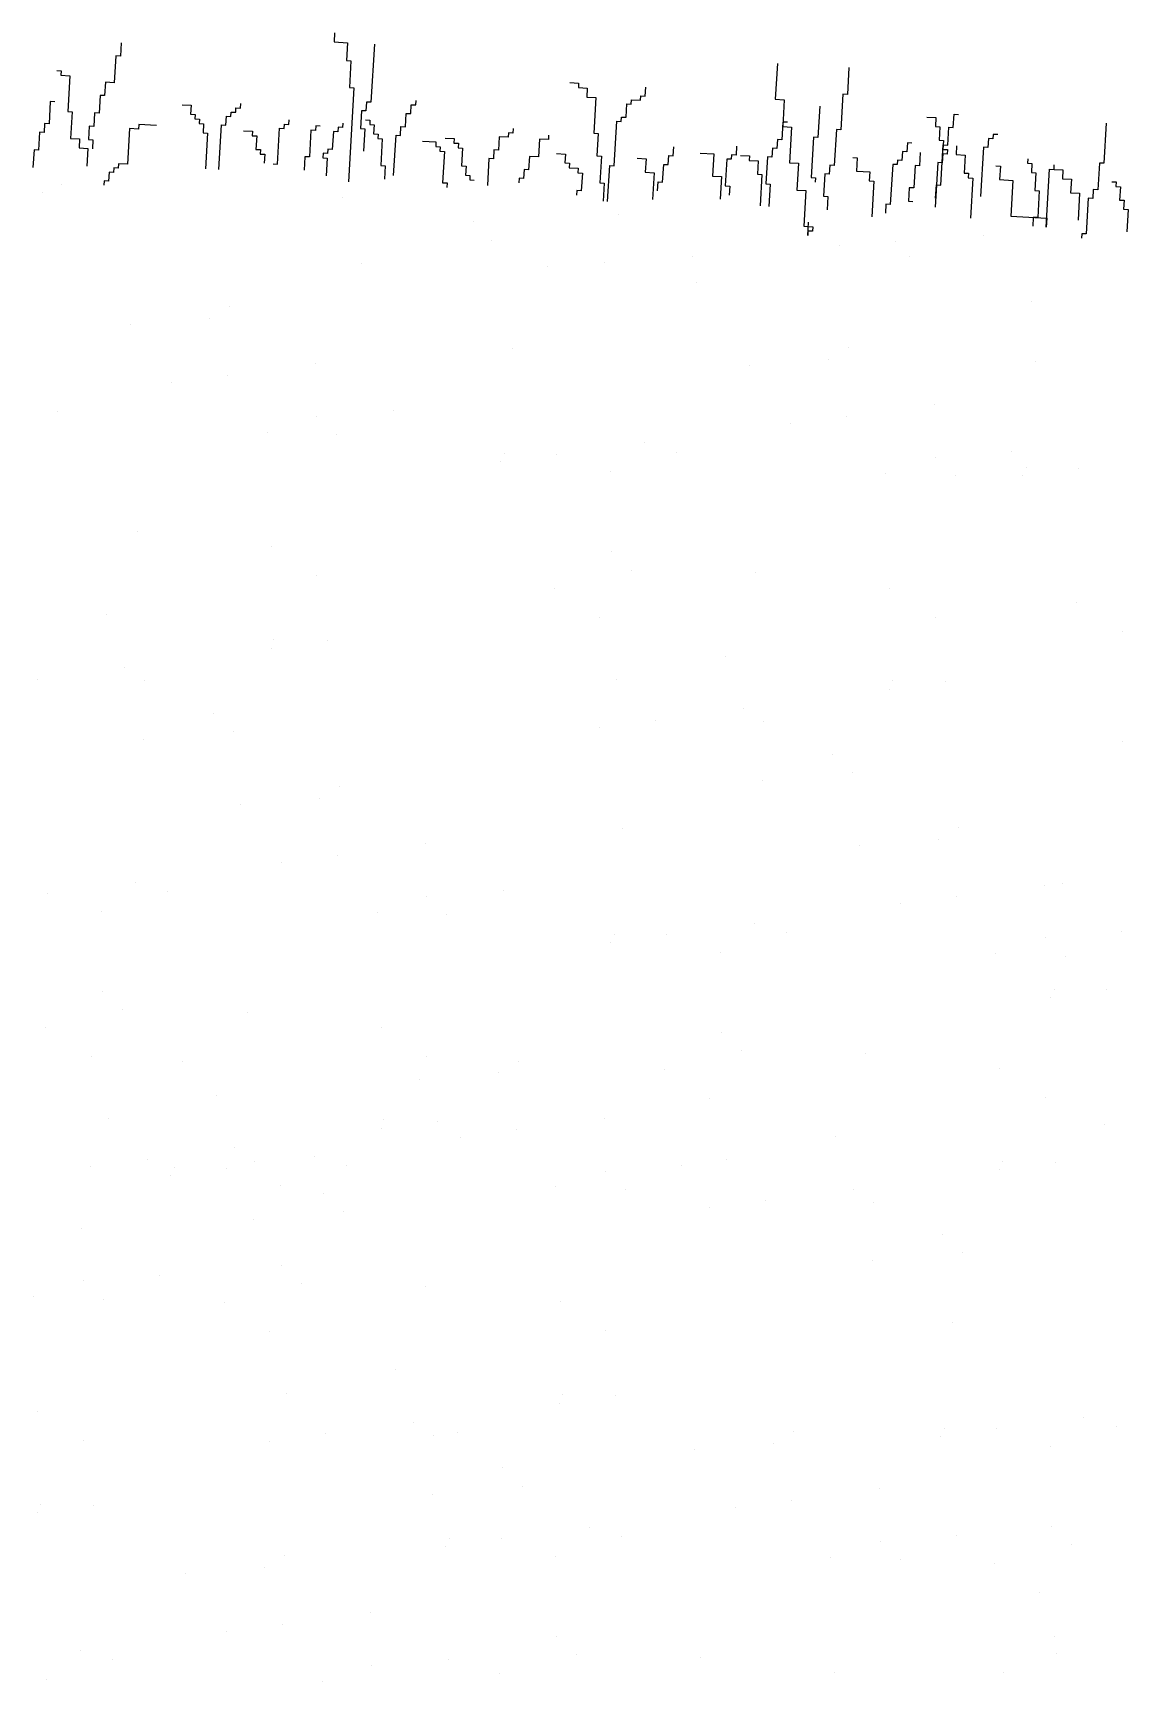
# Model space of a CAD drawing. Extents: x -2485 to 10115, y 1417 to 7253.
# Drawn here: x 3312.4 to 3515.7, y 2830.9 to 3137 of the extents above; entities that cross this region are included whole.
import ezdxf

# ---------------------------------------------------------------- set-up
doc = ezdxf.new("R2010")
doc.units = 0
doc.header["$MEASUREMENT"] = 0
doc.layers.add('TREE', color=3, linetype='CONTINUOUS')

msp = doc.modelspace()

# ---------------------------------------------------------------- linework, layer by layer
at = {"layer": 'TREE', "linetype": 'CONTINUOUS'}
for p, q in [((3328.78, 3135.15), (3328.63, 3132.67)), ((3368.41, 3136.99), (3368.31, 3135.33)), ((3368.31, 3135.33), (3370.8, 3135.18)), ((3370.8, 3135.18), (3370.61, 3131.86)), ((3375.79, 3134.89), (3375.15, 3124.11)), ((3327.8, 3132.71), (3327.51, 3127.74)), ((3328.63, 3132.67), (3327.8, 3132.71)), ((3370.61, 3131.86), (3371.44, 3131.81)), ((3371.44, 3131.81), (3371.15, 3126.84)), ((3450.59, 3131.33), (3450.2, 3124.69)), ((3316.81, 3130.03), (3317.64, 3129.98)), ((3317.64, 3129.98), (3317.59, 3129.15)), ((3317.59, 3129.15), (3319.25, 3129.05)), ((3319.25, 3129.05), (3318.86, 3122.42)), ((3463.88, 3130.55), (3463.59, 3125.57)), ((3324.87, 3125.4), (3324.67, 3122.08)), ((3325.7, 3125.35), (3324.87, 3125.4)), ((3325.85, 3127.84), (3325.7, 3125.35)), ((3327.51, 3127.74), (3325.85, 3127.84)), ((3371.98, 3126.79), (3370.95, 3109.37)), ((3371.15, 3126.84), (3371.98, 3126.79)), ((3412.04, 3127.76), (3413.7, 3127.67)), ((3413.7, 3127.67), (3413.65, 3126.84)), ((3413.65, 3126.84), (3415.31, 3126.74)), ((3415.31, 3126.74), (3415.22, 3125.08)), ((3415.22, 3125.08), (3416.88, 3124.98)), ((3416.88, 3124.98), (3416.49, 3118.35)), ((3425.18, 3124.5), (3425.23, 3125.33)), ((3425.23, 3125.33), (3426.06, 3125.28)), ((3426.06, 3125.28), (3426.16, 3126.94)), ((3462.76, 3125.62), (3462.37, 3118.98)), ((3463.59, 3125.57), (3462.76, 3125.62)), ((3315.63, 3124.27), (3315.39, 3120.13)), ((3316.46, 3124.22), (3315.63, 3124.27)), ((3318.86, 3122.42), (3319.69, 3122.37)), ((3319.69, 3122.37), (3319.4, 3117.39)), ((3323.84, 3122.13), (3323.7, 3119.64)), ((3324.67, 3122.08), (3323.84, 3122.13)), ((3340.12, 3123.67), (3341.78, 3123.57)), ((3341.78, 3123.57), (3341.68, 3121.91)), ((3341.68, 3121.91), (3342.52, 3121.86)), ((3342.52, 3121.86), (3342.47, 3121.03)), ((3349.16, 3121.47), (3349.21, 3122.3)), ((3349.21, 3122.3), (3350.04, 3122.25)), ((3350.04, 3122.25), (3350.09, 3123.08)), ((3350.09, 3123.08), (3350.92, 3123.03)), ((3350.92, 3123.03), (3350.97, 3123.86)), ((3373.39, 3122.54), (3373.2, 3119.23)), ((3374.22, 3122.5), (3373.39, 3122.54)), ((3374.32, 3124.15), (3374.22, 3122.5)), ((3375.15, 3124.11), (3374.32, 3124.15)), ((3381.55, 3119.57), (3381.7, 3122.06)), ((3381.7, 3122.06), (3382.53, 3122.01)), ((3382.53, 3122.01), (3382.63, 3123.67)), ((3382.63, 3123.67), (3383.46, 3123.62)), ((3383.46, 3123.62), (3383.51, 3124.45)), ((3422.5, 3121.32), (3422.64, 3123.81)), ((3422.64, 3123.81), (3423.47, 3123.76)), ((3423.47, 3123.76), (3423.52, 3124.59)), ((3423.52, 3124.59), (3425.18, 3124.5)), ((3450.2, 3124.69), (3451.86, 3124.59)), ((3451.86, 3124.59), (3451.57, 3119.62)), ((3458.46, 3123.37), (3458.12, 3117.57)), ((3483.23, 3119.42), (3483.38, 3121.91)), ((3483.38, 3121.91), (3484.21, 3121.86)), ((3314.56, 3120.18), (3314.46, 3118.52)), ((3315.39, 3120.13), (3314.56, 3120.18)), ((3322.87, 3119.69), (3322.72, 3117.2)), ((3323.7, 3119.64), (3322.87, 3119.69)), ((3330.34, 3119.25), (3329.95, 3112.61)), ((3332, 3119.15), (3330.34, 3119.25)), ((3332.05, 3119.98), (3332, 3119.15)), ((3335.37, 3119.78), (3332.05, 3119.98)), ((3342.47, 3121.03), (3343.3, 3120.98)), ((3343.3, 3120.98), (3343.25, 3120.15)), ((3343.25, 3120.15), (3344.08, 3120.11)), ((3344.08, 3120.11), (3343.98, 3118.45)), ((3346.91, 3111.62), (3347.4, 3119.91)), ((3347.4, 3119.91), (3348.23, 3119.86)), ((3348.23, 3119.86), (3348.33, 3121.52)), ((3348.33, 3121.52), (3349.16, 3121.47)), ((3351.51, 3118.84), (3353.17, 3118.74)), ((3353.17, 3118.74), (3353.12, 3117.91)), ((3357.81, 3112.64), (3358.2, 3119.28)), ((3358.2, 3119.28), (3359.03, 3119.23)), ((3359.03, 3119.23), (3359.08, 3120.06)), ((3359.08, 3120.06), (3359.91, 3120.01)), ((3359.91, 3120.01), (3359.96, 3120.84)), ((3364.01, 3118.93), (3363.72, 3113.96)), ((3364.84, 3118.89), (3364.01, 3118.93)), ((3364.89, 3119.71), (3364.84, 3118.89)), ((3365.72, 3119.67), (3364.89, 3119.71)), ((3369.05, 3119.47), (3369, 3118.64)), ((3369.88, 3119.42), (3369.05, 3119.47)), ((3369.93, 3120.25), (3369.88, 3119.42)), ((3373.2, 3119.23), (3374.03, 3119.18)), ((3374.03, 3119.18), (3373.79, 3115.03)), ((3374.13, 3120.84), (3374.96, 3120.79)), ((3374.96, 3120.79), (3374.91, 3119.96)), ((3374.91, 3119.96), (3375.74, 3119.91)), ((3375.74, 3119.91), (3375.64, 3118.25)), ((3380.63, 3117.96), (3380.72, 3119.62)), ((3380.72, 3119.62), (3381.55, 3119.57)), ((3401.54, 3119.23), (3401.49, 3118.4)), ((3420.3, 3112.3), (3420.79, 3120.59)), ((3420.79, 3120.59), (3421.62, 3120.54)), ((3421.62, 3120.54), (3421.67, 3121.37)), ((3421.67, 3121.37), (3422.5, 3121.32)), ((3451.62, 3120.45), (3451.42, 3117.13)), ((3451.57, 3119.62), (3453.23, 3119.52)), ((3452.45, 3120.4), (3451.62, 3120.45)), ((3453.23, 3119.52), (3452.84, 3112.88)), ((3461.54, 3119.03), (3461.15, 3112.4)), ((3462.37, 3118.98), (3461.54, 3119.03)), ((3478.34, 3121.37), (3480, 3121.28)), ((3480, 3121.28), (3479.91, 3119.62)), ((3479.91, 3119.62), (3480.74, 3119.57)), ((3480.74, 3119.57), (3480.59, 3117.08)), ((3482.2, 3116.15), (3482.4, 3119.47)), ((3482.4, 3119.47), (3483.23, 3119.42)), ((3511.62, 3120.25), (3511.18, 3112.79)), ((3313.63, 3118.57), (3313.44, 3115.25)), ((3314.46, 3118.52), (3313.63, 3118.57)), ((3319.4, 3117.39), (3321.06, 3117.3)), ((3321.06, 3117.3), (3320.96, 3115.64)), ((3322.72, 3117.2), (3323.55, 3117.15)), ((3323.55, 3117.15), (3323.45, 3115.49)), ((3343.98, 3118.45), (3344.81, 3118.4)), ((3344.81, 3118.4), (3344.42, 3111.76)), ((3353.12, 3117.91), (3353.95, 3117.86)), ((3353.95, 3117.86), (3353.8, 3115.37)), ((3368.17, 3118.69), (3367.97, 3115.37)), ((3369, 3118.64), (3368.17, 3118.69)), ((3375.64, 3118.25), (3376.47, 3118.2)), ((3376.47, 3118.2), (3376.42, 3117.37)), ((3376.42, 3117.37), (3377.25, 3117.32)), ((3377.25, 3117.32), (3376.96, 3112.35)), ((3379.36, 3110.54), (3379.8, 3118.01)), ((3379.8, 3118.01), (3380.63, 3117.96)), ((3384.73, 3116.89), (3387.22, 3116.74)), ((3387.22, 3116.74), (3387.17, 3115.91)), ((3387.17, 3115.91), (3388, 3115.86)), ((3388, 3115.86), (3387.96, 3115.03)), ((3388.93, 3117.47), (3390.59, 3117.37)), ((3390.59, 3117.37), (3390.54, 3116.54)), ((3390.54, 3116.54), (3391.38, 3116.49)), ((3391.38, 3116.49), (3391.33, 3115.67)), ((3398.95, 3117.71), (3398.8, 3115.23)), ((3400.61, 3117.62), (3398.95, 3117.71)), ((3400.66, 3118.45), (3400.61, 3117.62)), ((3401.49, 3118.4), (3400.66, 3118.45)), ((3406.42, 3117.27), (3406.23, 3113.96)), ((3408.08, 3117.18), (3406.42, 3117.27)), ((3408.13, 3118.01), (3408.08, 3117.18)), ((3416.49, 3118.35), (3417.32, 3118.3)), ((3417.32, 3118.3), (3417.08, 3114.15)), ((3431.24, 3114.15), (3431.34, 3115.81)), ((3443.02, 3115.96), (3442.92, 3114.3)), ((3450.59, 3117.18), (3450.49, 3115.52)), ((3451.42, 3117.13), (3450.59, 3117.18)), ((3457.29, 3117.62), (3456.85, 3110.15)), ((3458.12, 3117.57), (3457.29, 3117.62)), ((3474.73, 3116.59), (3474.63, 3114.93)), ((3475.56, 3116.54), (3474.73, 3116.59)), ((3480.59, 3117.08), (3481.42, 3117.03)), ((3480.93, 3108.74), (3481.37, 3116.2)), ((3481.42, 3117.03), (3481.32, 3115.37)), ((3481.37, 3116.2), (3482.2, 3116.15)), ((3483.86, 3116.05), (3483.77, 3114.4)), ((3488.85, 3115.76), (3488.31, 3106.64)), ((3489.68, 3115.71), (3488.85, 3115.76)), ((3489.78, 3117.37), (3489.68, 3115.71)), ((3490.61, 3117.32), (3489.78, 3117.37)), ((3490.66, 3118.15), (3490.61, 3117.32)), ((3491.49, 3118.1), (3490.66, 3118.15)), ((3312.61, 3115.3), (3312.41, 3111.98)), ((3313.44, 3115.25), (3312.61, 3115.3)), ((3320.96, 3115.64), (3322.62, 3115.54)), ((3322.62, 3115.54), (3322.43, 3112.22)), ((3328.29, 3112.71), (3328.24, 3111.88)), ((3329.95, 3112.61), (3328.29, 3112.71)), ((3353.8, 3115.37), (3354.63, 3115.32)), ((3354.63, 3115.32), (3354.58, 3114.49)), ((3354.58, 3114.49), (3355.42, 3114.45)), ((3355.42, 3114.45), (3355.32, 3112.79)), ((3356.98, 3112.69), (3357.81, 3112.64)), ((3362.89, 3114.01), (3362.74, 3111.52)), ((3363.72, 3113.96), (3362.89, 3114.01)), ((3366.26, 3114.64), (3366.21, 3113.81)), ((3366.21, 3113.81), (3367.04, 3113.76)), ((3367.09, 3114.59), (3366.26, 3114.64)), ((3367.04, 3113.76), (3366.85, 3110.44)), ((3367.14, 3115.42), (3367.09, 3114.59)), ((3367.97, 3115.37), (3367.14, 3115.42)), ((3387.96, 3115.03), (3388.79, 3114.98)), ((3388.79, 3114.98), (3388.44, 3109.18)), ((3391.33, 3115.67), (3392.16, 3115.62)), ((3392.16, 3115.62), (3391.96, 3112.3)), ((3397.04, 3113.66), (3396.75, 3108.69)), ((3397.87, 3113.62), (3397.04, 3113.66)), ((3397.97, 3115.27), (3397.87, 3113.62)), ((3398.8, 3115.23), (3397.97, 3115.27)), ((3404.57, 3114.05), (3404.42, 3111.57)), ((3406.23, 3113.96), (3404.57, 3114.05)), ((3409.6, 3114.59), (3411.26, 3114.49)), ((3411.26, 3114.49), (3411.16, 3112.84)), ((3411.16, 3112.84), (3411.99, 3112.79)), ((3411.99, 3112.79), (3411.95, 3111.96)), ((3417.08, 3114.15), (3417.91, 3114.1)), ((3417.91, 3114.1), (3417.61, 3109.13)), ((3424.55, 3113.71), (3426.21, 3113.62)), ((3426.21, 3113.62), (3426.07, 3111.13)), ((3430.32, 3112.54), (3430.41, 3114.2)), ((3430.41, 3114.2), (3431.24, 3114.15)), ((3436.28, 3114.69), (3438.77, 3114.54)), ((3438.77, 3114.54), (3438.52, 3110.4)), ((3441.21, 3113.57), (3440.92, 3108.59)), ((3442.04, 3113.52), (3441.21, 3113.57)), ((3442.09, 3114.35), (3442.04, 3113.52)), ((3442.92, 3114.3), (3442.09, 3114.35)), ((3443.75, 3114.25), (3445.41, 3114.15)), ((3445.41, 3114.15), (3445.36, 3113.32)), ((3445.36, 3113.32), (3447.03, 3113.23)), ((3447.03, 3113.23), (3446.88, 3110.74)), ((3448.74, 3113.96), (3448.44, 3108.98)), ((3449.57, 3113.91), (3448.74, 3113.96)), ((3449.66, 3115.57), (3449.57, 3113.91)), ((3450.49, 3115.52), (3449.66, 3115.57)), ((3452.84, 3112.88), (3454.5, 3112.79)), ((3454.5, 3112.79), (3454.21, 3107.81)), ((3464.57, 3113.86), (3465.4, 3113.81)), ((3465.4, 3113.81), (3465.25, 3111.32)), ((3472.87, 3113.37), (3472.82, 3112.54)), ((3473.7, 3113.32), (3472.87, 3113.37)), ((3473.8, 3114.98), (3473.7, 3113.32)), ((3474.63, 3114.93), (3473.8, 3114.98)), ((3477.12, 3114.79), (3476.98, 3112.3)), ((3480.35, 3112.93), (3479.86, 3104.64)), ((3481.18, 3112.88), (3480.35, 3112.93)), ((3481.28, 3114.54), (3481.18, 3112.88)), ((3482.11, 3114.49), (3481.28, 3114.54)), ((3481.32, 3115.37), (3482.16, 3115.32)), ((3482.16, 3115.32), (3482.11, 3114.49)), ((3483.77, 3114.4), (3485.43, 3114.3)), ((3485.43, 3114.3), (3485.23, 3110.98)), ((3497.06, 3113.61), (3497.01, 3112.79)), ((3497.01, 3112.79), (3497.84, 3112.74)), ((3497.84, 3112.74), (3497.74, 3111.08)), ((3510.35, 3112.83), (3510.05, 3107.86)), ((3511.18, 3112.79), (3510.35, 3112.83)), ((3326.53, 3111.15), (3326.43, 3109.49)), ((3327.36, 3111.1), (3326.53, 3111.15)), ((3327.41, 3111.93), (3327.36, 3111.1)), ((3328.24, 3111.88), (3327.41, 3111.93)), ((3376.96, 3112.35), (3377.79, 3112.3)), ((3377.79, 3112.3), (3377.65, 3109.81)), ((3391.96, 3112.3), (3392.79, 3112.25)), ((3392.79, 3112.25), (3392.69, 3110.59)), ((3392.69, 3110.59), (3393.53, 3110.54)), ((3393.53, 3110.54), (3393.48, 3109.71)), ((3393.48, 3109.71), (3394.31, 3109.66)), ((3402.66, 3110.01), (3402.61, 3109.18)), ((3403.49, 3109.96), (3402.66, 3110.01)), ((3403.59, 3111.62), (3403.49, 3109.96)), ((3404.42, 3111.57), (3403.59, 3111.62)), ((3411.95, 3111.96), (3413.61, 3111.86)), ((3413.61, 3111.86), (3413.56, 3111.03)), ((3413.56, 3111.03), (3414.39, 3110.98)), ((3414.39, 3110.98), (3414.19, 3107.66)), ((3419.08, 3105.71), (3419.47, 3112.35)), ((3419.47, 3112.35), (3420.3, 3112.3)), ((3426.07, 3111.13), (3427.73, 3111.03)), ((3427.73, 3111.03), (3427.43, 3106.05)), ((3429.29, 3109.27), (3429.49, 3112.59)), ((3429.49, 3112.59), (3430.32, 3112.54)), ((3438.52, 3110.4), (3440.19, 3110.3)), ((3440.19, 3110.3), (3439.94, 3106.15)), ((3446.88, 3110.74), (3447.71, 3110.69)), ((3447.71, 3110.69), (3447.37, 3104.88)), ((3456.85, 3110.15), (3457.68, 3110.1)), ((3457.68, 3110.1), (3457.63, 3109.27)), ((3459.39, 3110.83), (3459.14, 3106.69)), ((3460.22, 3110.79), (3459.39, 3110.83)), ((3460.32, 3112.44), (3460.22, 3110.79)), ((3461.15, 3112.4), (3460.32, 3112.44)), ((3465.25, 3111.32), (3467.74, 3111.18)), ((3467.74, 3111.18), (3467.64, 3109.52)), ((3471.99, 3112.59), (3471.55, 3105.13)), ((3472.82, 3112.54), (3471.99, 3112.59)), ((3476.15, 3112.35), (3475.9, 3108.2)), ((3476.98, 3112.3), (3476.15, 3112.35)), ((3485.23, 3110.98), (3486.06, 3110.93)), ((3486.06, 3110.93), (3486.02, 3110.1)), ((3486.02, 3110.1), (3486.85, 3110.05)), ((3486.85, 3110.05), (3486.41, 3102.59)), ((3491.15, 3112.3), (3491.98, 3112.25)), ((3491.98, 3112.25), (3491.83, 3109.76)), ((3491.83, 3109.76), (3494.32, 3109.61)), ((3494.32, 3109.61), (3493.93, 3102.98)), ((3497.74, 3111.08), (3498.57, 3111.03)), ((3498.57, 3111.03), (3498.38, 3107.71)), ((3500.48, 3100.93), (3501.11, 3111.71)), ((3501.11, 3111.71), (3501.94, 3111.66)), ((3501.94, 3111.66), (3501.99, 3112.49)), ((3501.94, 3111.66), (3503.6, 3111.57)), ((3503.6, 3111.57), (3503.51, 3109.91)), ((3503.51, 3109.91), (3505.17, 3109.81)), ((3505.17, 3109.81), (3505.02, 3107.32)), ((3314.25, 3107.36), (3314.25, 3107.36)), ((3317.65, 3108.92), (3317.65, 3108.92)), ((3325.6, 3109.54), (3325.56, 3108.71)), ((3326.43, 3109.49), (3325.6, 3109.54)), ((3369.95, 3106.52), (3369.95, 3106.52)), ((3388.44, 3109.18), (3389.28, 3109.13)), ((3389.28, 3109.13), (3389.23, 3108.3)), ((3413.36, 3107.71), (3413.31, 3106.88)), ((3414.19, 3107.66), (3413.36, 3107.71)), ((3417.61, 3109.13), (3418.44, 3109.08)), ((3418.44, 3109.08), (3418.25, 3105.76)), ((3428.36, 3107.66), (3428.46, 3109.32)), ((3428.46, 3109.32), (3429.29, 3109.27)), ((3440.92, 3108.59), (3441.75, 3108.54)), ((3441.75, 3108.54), (3441.65, 3106.88)), ((3448.44, 3108.98), (3449.27, 3108.93)), ((3449.27, 3108.93), (3449.03, 3104.78)), ((3454.21, 3107.81), (3455.87, 3107.71)), ((3455.87, 3107.71), (3455.48, 3101.08)), ((3459.14, 3106.69), (3459.97, 3106.64)), ((3459.97, 3106.64), (3459.83, 3104.15)), ((3467.64, 3109.52), (3468.48, 3109.47)), ((3468.48, 3109.47), (3468.09, 3102.83)), ((3475.07, 3108.25), (3474.93, 3105.76)), ((3475.9, 3108.2), (3475.07, 3108.25)), ((3479.96, 3106.3), (3480.1, 3108.78)), ((3480.1, 3108.78), (3480.93, 3108.74)), ((3498.38, 3107.71), (3499.21, 3107.66)), ((3499.21, 3107.66), (3498.92, 3102.69)), ((3505.02, 3107.32), (3506.68, 3107.22)), ((3506.68, 3107.22), (3506.39, 3102.25)), ((3509.22, 3107.91), (3509.13, 3106.25)), ((3510.05, 3107.86), (3509.22, 3107.91)), ((3512.64, 3109.37), (3513.47, 3109.32)), ((3513.47, 3109.32), (3513.43, 3108.49)), ((3513.43, 3108.49), (3514.26, 3108.44)), ((3514.26, 3108.44), (3514.11, 3105.95)), ((3470.72, 3105.17), (3470.63, 3103.52)), ((3471.55, 3105.13), (3470.72, 3105.17)), ((3474.93, 3105.76), (3475.76, 3105.71)), ((3508.3, 3106.3), (3507.91, 3099.66)), ((3509.13, 3106.25), (3508.3, 3106.3)), ((3514.11, 3105.95), (3514.94, 3105.91)), ((3514.94, 3105.91), (3514.84, 3104.25)), ((3514.84, 3104.25), (3515.67, 3104.2)), ((3515.67, 3104.2), (3515.43, 3100.05)), ((3394.1, 3101.98), (3394.1, 3101.98)), ((3421.01, 3103.27), (3421.01, 3103.27)), ((3455.48, 3101.08), (3457.14, 3100.98)), ((3456.21, 3099.37), (3456.36, 3101.86)), ((3457.14, 3100.98), (3457.09, 3100.15)), ((3493.93, 3102.98), (3500.58, 3102.59)), ((3498.08, 3102.73), (3497.99, 3101.08)), ((3498.92, 3102.69), (3498.08, 3102.73)), ((3500.58, 3102.59), (3500.48, 3100.93)), ((3397.58, 3098.39), (3397.58, 3098.39)), ((3456.26, 3100.2), (3456.21, 3099.37)), ((3457.09, 3100.15), (3456.26, 3100.2)), ((3462.1, 3097.51), (3462.1, 3097.51)), ((3472.57, 3098.27), (3472.57, 3098.27)), ((3488.93, 3099.45), (3488.93, 3099.45)), ((3507.08, 3099.71), (3507.03, 3098.88)), ((3507.91, 3099.66), (3507.08, 3099.71)), ((3418.42, 3094.35), (3418.42, 3094.35)), ((3434.77, 3095.54), (3434.77, 3095.54)), ((3475.06, 3095.45), (3475.06, 3095.45)), ((3373.31, 3094.11), (3373.31, 3094.11)), ((3407.94, 3093.6), (3407.94, 3093.6)), ((3435.49, 3090.57), (3435.49, 3090.57)), ((3348.93, 3086.24), (3348.93, 3086.24)), ((3497.67, 3087.03), (3497.67, 3087.03)), ((3330.49, 3082.9), (3330.49, 3082.9)), ((3345.2, 3084.04), (3345.2, 3084.04)), ((3401.49, 3078.48), (3401.49, 3078.48)), ((3460.04, 3076.4), (3460.04, 3076.4)), ((3463.77, 3078.59), (3463.77, 3078.59)), ((3498.46, 3075.93), (3498.46, 3075.93)), ((3348.57, 3073.46), (3348.57, 3073.46)), ((3364.83, 3075.6), (3364.83, 3075.6)), ((3445.33, 3075.25), (3445.33, 3075.25)), ((3338.16, 3072.09), (3338.16, 3072.09)), ((3317.01, 3066.78), (3317.01, 3066.78)), ((3379.29, 3066.89), (3379.29, 3066.89)), ((3479.67, 3067.95), (3479.67, 3067.95)), ((3365.11, 3065.8), (3365.11, 3065.8)), ((3453, 3064.44), (3453, 3064.44)), ((3463.41, 3065.81), (3463.41, 3065.81)), ((3355.87, 3062.87), (3355.87, 3062.87)), ((3368.8, 3062.43), (3368.8, 3062.43)), ((3425.84, 3060.86), (3425.84, 3060.86)), ((3399.92, 3058.84), (3399.92, 3058.84)), ((3409.58, 3058.72), (3409.58, 3058.72)), ((3431.85, 3059.13), (3431.85, 3059.13)), ((3479.95, 3058.16), (3479.95, 3058.16)), ((3494.13, 3059.25), (3494.13, 3059.25)), ((3399.17, 3057.35), (3399.17, 3057.35)), ((3419.55, 3055.47), (3419.55, 3055.47)), ((3470.71, 3055.22), (3470.71, 3055.22)), ((3483.64, 3054.78), (3483.64, 3054.78)), ((3496.14, 3054.8), (3496.14, 3054.8)), ((3496.9, 3056.3), (3496.9, 3056.3)), ((3506.55, 3056.17), (3506.55, 3056.17)), ((3331.75, 3044.36), (3331.75, 3044.36)), ((3356.65, 3041.53), (3356.65, 3041.53)), ((3419.83, 3040.6), (3419.83, 3040.6)), ((3365.08, 3036.15), (3365.08, 3036.15)), ((3423.51, 3037.23), (3423.51, 3037.23)), ((3446.59, 3036.72), (3446.59, 3036.72)), ((3409.2, 3033.77), (3409.2, 3033.77)), ((3471.49, 3033.88), (3471.49, 3033.88)), ((3506.18, 3031.22), (3506.18, 3031.22)), ((3326.07, 3028.93), (3326.07, 3028.93)), ((3417.64, 3028.4), (3417.64, 3028.4)), ((3479.92, 3028.51), (3479.92, 3028.51)), ((3357.13, 3024.33), (3357.13, 3024.33)), ((3367.01, 3024.1), (3367.01, 3024.1)), ((3514.61, 3025.85), (3514.61, 3025.85)), ((3356.6, 3022.73), (3356.6, 3022.73)), ((3440.91, 3021.28), (3440.91, 3021.28)), ((3329.44, 3019.16), (3329.44, 3019.16)), ((3313.18, 3017.01), (3313.18, 3017.01)), ((3333.16, 3016.7), (3333.16, 3016.7)), ((3420.81, 3016.93), (3420.81, 3016.93)), ((3471.44, 3015.09), (3471.44, 3015.09)), ((3471.97, 3016.69), (3471.97, 3016.69)), ((3481.85, 3016.46), (3481.85, 3016.46)), ((3345.98, 3010.69), (3345.98, 3010.69)), ((3428.02, 3009.37), (3428.02, 3009.37)), ((3444.27, 3011.51), (3444.27, 3011.51)), ((3448, 3009.05), (3448, 3009.05)), ((3333.01, 3005.83), (3333.01, 3005.83)), ((3349.67, 3007.31), (3349.67, 3007.31)), ((3417.61, 3008), (3417.61, 3008)), ((3460.82, 3003.04), (3460.82, 3003.04)), ((3514.58, 3005.45), (3514.58, 3005.45)), ((3464.51, 2999.66), (3464.51, 2999.66)), ((3369.34, 2997.03), (3369.34, 2997.03)), ((3447.85, 2998.18), (3447.85, 2998.18)), ((3350.91, 2993.69), (3350.91, 2993.69)), ((3365.62, 2994.84), (3365.62, 2994.84)), ((3421.9, 2989.27), (3421.9, 2989.27)), ((3480.46, 2987.19), (3480.46, 2987.19)), ((3484.18, 2989.38), (3484.18, 2989.38)), ((3368.99, 2984.25), (3368.99, 2984.25)), ((3385.25, 2986.39), (3385.25, 2986.39)), ((3465.75, 2986.05), (3465.75, 2986.05)), ((3358.58, 2982.88), (3358.58, 2982.88)), ((3331.41, 2979.3), (3331.41, 2979.3)), ((3500.09, 2978.74), (3500.09, 2978.74)), ((3503.56, 2979.07), (3503.56, 2979.07)), ((3315.15, 2977.16), (3315.15, 2977.16)), ((3337.42, 2977.57), (3337.42, 2977.57)), ((3385.53, 2976.59), (3385.53, 2976.59)), ((3399.71, 2977.69), (3399.71, 2977.69)), ((3473.42, 2975.23), (3473.42, 2975.23)), ((3483.83, 2976.6), (3483.83, 2976.6)), ((3325.12, 2973.91), (3325.12, 2973.91)), ((3376.28, 2973.66), (3376.28, 2973.66)), ((3389.21, 2973.22), (3389.21, 2973.22)), ((3420.34, 2969.64), (3420.34, 2969.64)), ((3429.99, 2969.52), (3429.99, 2969.52)), ((3446.25, 2971.66), (3446.25, 2971.66)), ((3452.26, 2969.93), (3452.26, 2969.93)), ((3500.37, 2968.95), (3500.37, 2968.95)), ((3514.55, 2970.04), (3514.55, 2970.04)), ((3419.58, 2968.14), (3419.58, 2968.14)), ((3439.96, 2966.26), (3439.96, 2966.26)), ((3491.12, 2966.02), (3491.12, 2966.02)), ((3504.05, 2965.57), (3504.05, 2965.57)), ((3325.4, 2959.04), (3325.4, 2959.04)), ((3501.24, 2957.95), (3501.24, 2957.95)), ((3502, 2959.44), (3502, 2959.44)), ((3511.65, 2959.32), (3511.65, 2959.32)), ((3329.09, 2955.66), (3329.09, 2955.66)), ((3352.17, 2955.16), (3352.17, 2955.16)), ((3314.78, 2952.21), (3314.78, 2952.21)), ((3377.06, 2952.32), (3377.06, 2952.32)), ((3440.24, 2951.4), (3440.24, 2951.4)), ((3443.93, 2948.02), (3443.93, 2948.02)), ((3467.01, 2947.51), (3467.01, 2947.51)), ((3323.21, 2946.83), (3323.21, 2946.83)), ((3340.24, 2945.94), (3340.24, 2945.94)), ((3385.5, 2946.95), (3385.5, 2946.95)), ((3402.52, 2946.05), (3402.52, 2946.05)), ((3429.62, 2944.56), (3429.62, 2944.56)), ((3491.9, 2944.67), (3491.9, 2944.67)), ((3384.08, 2942.72), (3384.08, 2942.72)), ((3398.8, 2943.86), (3398.8, 2943.86)), ((3346.49, 2939.72), (3346.49, 2939.72)), ((3438.05, 2939.19), (3438.05, 2939.19)), ((3500.34, 2939.3), (3500.34, 2939.3)), ((3326.38, 2935.37), (3326.38, 2935.37)), ((3377.54, 2935.13), (3377.54, 2935.13)), ((3418.42, 2935.41), (3418.42, 2935.41)), ((3377.02, 2933.52), (3377.02, 2933.52)), ((3387.43, 2934.89), (3387.43, 2934.89)), ((3402.16, 2933.27), (3402.16, 2933.27)), ((3461.33, 2932.07), (3461.33, 2932.07)), ((3511.28, 2934.36), (3511.28, 2934.36)), ((3349.85, 2929.95), (3349.85, 2929.95)), ((3391.75, 2931.9), (3391.75, 2931.9)), ((3323.18, 2926.44), (3323.18, 2926.44)), ((3333.59, 2927.81), (3333.59, 2927.81)), ((3338.67, 2926.31), (3338.67, 2926.31)), ((3348.33, 2926.19), (3348.33, 2926.19)), ((3353.58, 2927.49), (3353.58, 2927.49)), ((3364.59, 2928.33), (3364.59, 2928.33)), ((3370.6, 2926.6), (3370.6, 2926.6)), ((3432.88, 2926.71), (3432.88, 2926.71)), ((3441.22, 2927.72), (3441.22, 2927.72)), ((3492.38, 2927.48), (3492.38, 2927.48)), ((3502.27, 2927.25), (3502.27, 2927.25)), ((3337.92, 2924.81), (3337.92, 2924.81)), ((3358.3, 2922.93), (3358.3, 2922.93)), ((3418.7, 2925.62), (3418.7, 2925.62)), ((3491.86, 2925.88), (3491.86, 2925.88)), ((3366.4, 2921.48), (3366.4, 2921.48)), ((3409.46, 2922.69), (3409.46, 2922.69)), ((3422.39, 2922.24), (3422.39, 2922.24)), ((3448.43, 2920.16), (3448.43, 2920.16)), ((3464.69, 2922.3), (3464.69, 2922.3)), ((3468.42, 2919.84), (3468.42, 2919.84)), ((3370.08, 2918.1), (3370.08, 2918.1)), ((3438.02, 2918.79), (3438.02, 2918.79)), ((3321.45, 2915.02), (3321.45, 2915.02)), ((3353.43, 2916.62), (3353.43, 2916.62)), ((3481.24, 2913.83), (3481.24, 2913.83)), ((3358.58, 2908.07), (3358.58, 2908.07)), ((3468.27, 2908.97), (3468.27, 2908.97)), ((3484.92, 2910.45), (3484.92, 2910.45)), ((3321.73, 2905.23), (3321.73, 2905.23)), ((3335.91, 2906.32), (3335.91, 2906.32)), ((3362.27, 2904.69), (3362.27, 2904.69)), ((3312.49, 2902.3), (3312.49, 2902.3)), ((3325.41, 2901.85), (3325.41, 2901.85)), ((3385.34, 2904.18), (3385.34, 2904.18)), ((3347.96, 2901.23), (3347.96, 2901.23)), ((3410.24, 2901.34), (3410.24, 2901.34)), ((3356.39, 2895.86), (3356.39, 2895.86)), ((3418.67, 2895.97), (3418.67, 2895.97)), ((3483.15, 2897.51), (3483.15, 2897.51)), ((3379.67, 2888.74), (3379.67, 2888.74)), ((3359.56, 2884.39), (3359.56, 2884.39)), ((3410.72, 2884.15), (3410.72, 2884.15)), ((3420.6, 2883.92), (3420.6, 2883.92)), ((3313.26, 2880.95), (3313.26, 2880.95)), ((3410.19, 2882.55), (3410.19, 2882.55)), ((3383.03, 2878.97), (3383.03, 2878.97)), ((3391.28, 2877.12), (3391.28, 2877.12)), ((3453.56, 2877.23), (3453.56, 2877.23)), ((3481.58, 2877.88), (3481.58, 2877.88)), ((3491.24, 2877.76), (3491.24, 2877.76)), ((3507.5, 2879.9), (3507.5, 2879.9)), ((3513.51, 2878.17), (3513.51, 2878.17)), ((3321.7, 2875.58), (3321.7, 2875.58)), ((3356.36, 2875.46), (3356.36, 2875.46)), ((3366.77, 2876.83), (3366.77, 2876.83)), ((3386.75, 2876.51), (3386.75, 2876.51)), ((3435.12, 2873.9), (3435.12, 2873.9)), ((3449.84, 2875.04), (3449.84, 2875.04)), ((3480.83, 2876.39), (3480.83, 2876.39)), ((3501.21, 2874.5), (3501.21, 2874.5)), ((3399.57, 2870.5), (3399.57, 2870.5)), ((3386.6, 2865.64), (3386.6, 2865.64)), ((3403.26, 2867.12), (3403.26, 2867.12)), ((3469.46, 2866.6), (3469.46, 2866.6)), ((3313.22, 2862.16), (3313.22, 2862.16)), ((3313.75, 2863.76), (3313.75, 2863.76)), ((3323.63, 2863.53), (3323.63, 2863.53)), ((3442.79, 2863.08), (3442.79, 2863.08)), ((3453.2, 2864.46), (3453.2, 2864.46)), ((3415.63, 2859.51), (3415.63, 2859.51)), ((3501.49, 2859.64), (3501.49, 2859.64)), ((3388.96, 2856), (3388.96, 2856)), ((3389.71, 2857.49), (3389.71, 2857.49)), ((3399.37, 2857.37), (3399.37, 2857.37)), ((3421.64, 2857.78), (3421.64, 2857.78)), ((3469.74, 2856.8), (3469.74, 2856.8)), ((3483.92, 2857.89), (3483.92, 2857.89)), ((3505.18, 2856.26), (3505.18, 2856.26)), ((3359.14, 2854.3), (3359.14, 2854.3)), ((3409.34, 2854.11), (3409.34, 2854.11)), ((3460.5, 2853.87), (3460.5, 2853.87)), ((3473.43, 2853.42), (3473.43, 2853.42)), ((3490.87, 2852.8), (3490.87, 2852.8)), ((3340.7, 2850.96), (3340.7, 2850.96)), ((3355.41, 2852.1), (3355.41, 2852.1)), ((3499.3, 2847.43), (3499.3, 2847.43)), ((3375.04, 2843.66), (3375.04, 2843.66)), ((3358.78, 2841.52), (3358.78, 2841.52)), ((3348.37, 2840.15), (3348.37, 2840.15)), ((3409.62, 2839.25), (3409.62, 2839.25)), ((3502.02, 2839.14), (3502.02, 2839.14)), ((3321.2, 2836.57), (3321.2, 2836.57)), ((3327.22, 2834.84), (3327.22, 2834.84)), ((3389.5, 2834.95), (3389.5, 2834.95)), ((3413.31, 2835.87), (3413.31, 2835.87)), ((3436.38, 2835.36), (3436.38, 2835.36)), ((3502.47, 2835.97), (3502.47, 2835.97)), ((3314.92, 2831.17), (3314.92, 2831.17)), ((3375.32, 2833.86), (3375.32, 2833.86)), ((3399, 2832.41), (3399, 2832.41)), ((3461.28, 2832.53), (3461.28, 2832.53)), ((3492.51, 2832.57), (3492.51, 2832.57)), ((3366.08, 2830.93), (3366.08, 2830.93))]:
    msp.add_line(p, q, dxfattribs=at)

doc.saveas('drawing.dxf')
